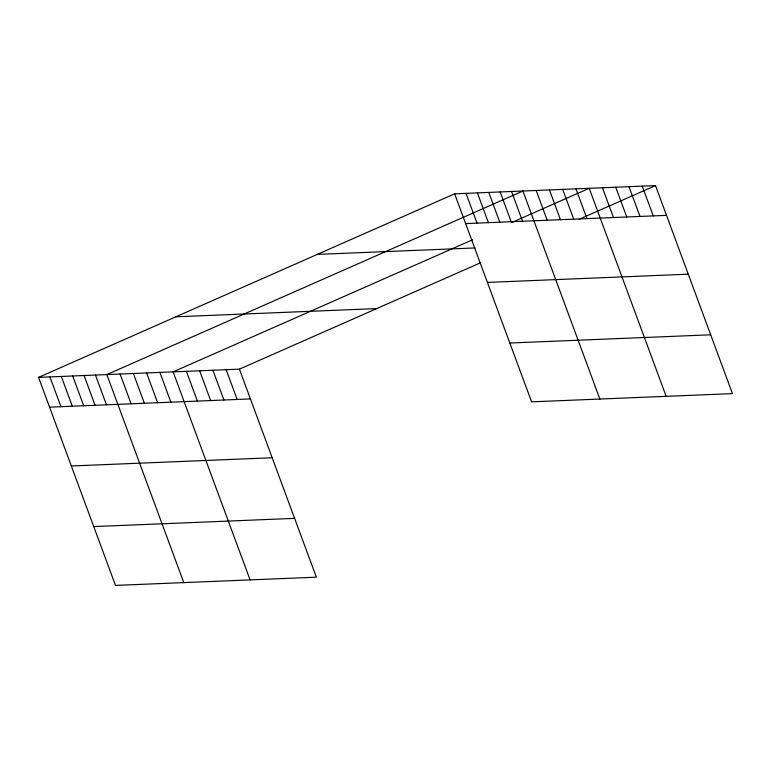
<?xml version="1.0" encoding="UTF-8"?>
<svg xmlns="http://www.w3.org/2000/svg" width="771" height="771" viewBox="0 0 771 771"><rect width="100%" height="100%" fill="white"/><g stroke="black" fill="none" stroke-linecap="round" stroke-linejoin="round"><path stroke-width="1.16" d="M38.55 377.385L239.415 369.155L316.37 577.18L115.496 585.411L38.55 377.385L454.63 193.82L655.504 185.589L732.45 393.615L531.585 401.845L454.63 193.82M472.613 239.752L173.128 371.873L250.083 579.898M511.838 222.443L589.217 188.307L666.163 396.333M239.415 369.155L480.68 262.718M579.214 219.243L655.504 185.589M465.645 223.59L666.51 215.36M317.324 254.391L475.109 247.934M487.407 282.417L688.272 274.187M175.855 316.804L376.72 308.583M509.824 343.018L710.689 334.797M49.566 407.155L250.43 398.925M71.317 465.983L272.192 457.752M93.744 526.583L294.609 518.363M642.243 186.139L653.259 215.909M628.982 186.678L639.997 216.449M615.73 187.218L626.746 216.988M602.469 187.767L613.485 217.538M575.956 188.847L586.972 218.617M562.695 189.396L573.711 219.166M549.444 189.936L560.459 219.706M536.182 190.476L547.198 220.246M599.877 399.041L522.931 191.025L106.841 374.59L183.797 582.606M511.549 191.487L522.555 221.258M500.167 191.95L511.173 221.73M488.785 192.422L499.791 222.193M477.394 192.885L488.409 222.655M466.012 193.357L477.027 223.127M226.163 369.704L237.169 399.474M212.902 370.244L223.918 400.014M199.65 370.784L210.656 400.554M186.389 371.333L197.405 401.103M159.876 372.412L170.883 402.183M146.615 372.962L157.631 402.732M133.364 373.501L144.37 403.272M120.103 374.041L131.118 403.811M95.459 375.053L106.475 404.823M84.078 375.516L95.093 405.295M72.696 375.988L83.711 405.758M61.314 376.45L72.329 406.221M49.932 376.923L60.948 406.693"/></g></svg>
